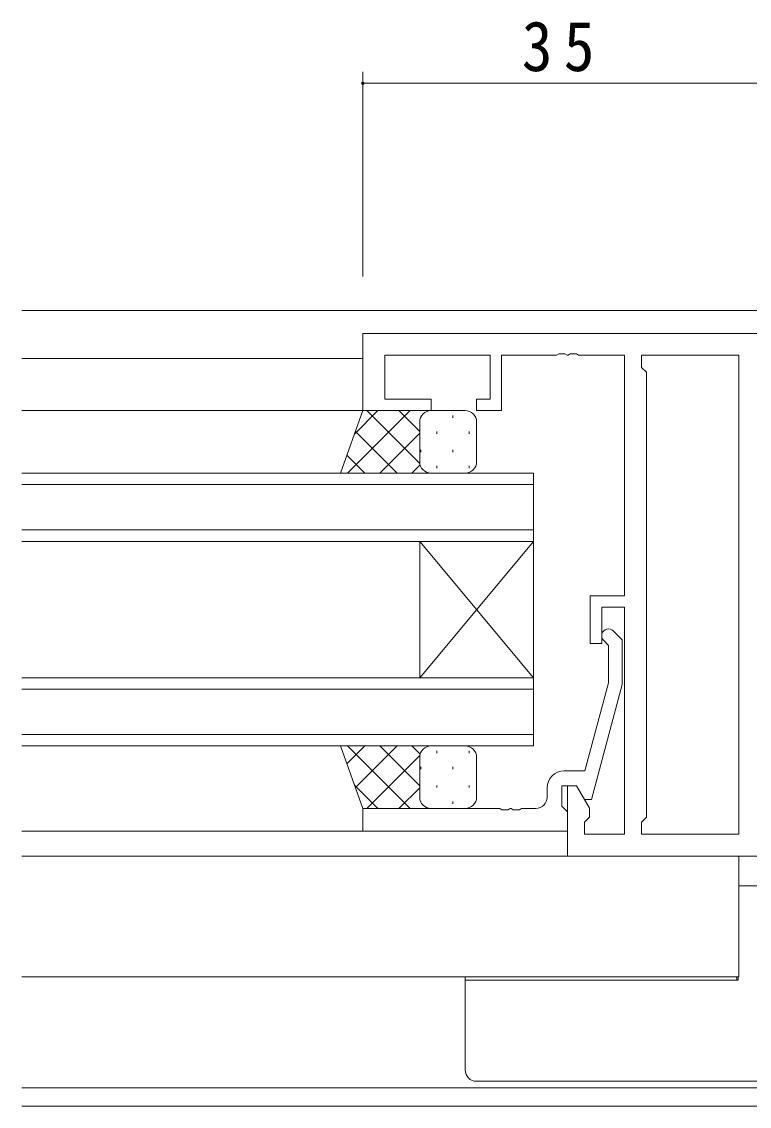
# Model space of a CAD drawing. Units: millimetres on the paper. Extents: x -397 to 397, y -282 to 282.
# Drawn here: x 12.3 to 76.3, y 17.8 to 113.2 of the extents above; entities that cross this region are included whole.
import ezdxf

# ---------------------------------------------------------------- set-up
doc = ezdxf.new("R2010")
doc.units = ezdxf.units.MM
for name, color, linetype, lineweight in [('0-3_YKK_D', 6, 'Continuous', 18), ('0-4_YKK_11', 7, 'Continuous', 18), ('0-5_YKK_12', 2, 'Continuous', 18), ('0-7_YKK_13', 4, 'Continuous', 18)]:
    doc.layers.add(name, color=color, linetype=linetype, lineweight=lineweight)
doc.styles.add('ＭＳ ゴシック', font='')
doc.styles.get('ＭＳ ゴシック').set_extended_font_data('MS Gothic')

msp = doc.modelspace()

# ---------------------------------------------------------------- linework, layer by layer
at = {"layer": '0-3_YKK_D'}
for p, q in [((42.279, 90.795), (42.279, 108.795)), ((42.279, 107.795), (77.279, 107.795))]:
    msp.add_line(p, q, dxfattribs=at)
for start, end in [(0, 180), (180, 0)]:
    msp.add_arc((42.279, 107.795), 0.106, start, end, dxfattribs=at)
at = {"layer": '0-4_YKK_11'}
for p, q in [((42.279, 85.795), (77.279, 85.795)), ((42.279, 78.995), (42.279, 85.795)), ((59.504, 83.985), (59.321, 83.865)), ((60.054, 83.985), (59.504, 83.985)), ((60.237, 83.865), (60.054, 83.985)), ((60.504, 83.985), (60.321, 83.865)), ((61.054, 83.985), (60.504, 83.985)), ((61.237, 83.865), (61.054, 83.985)), ((44.209, 83.865), (44.209, 79.995)), ((53.479, 83.865), (44.209, 83.865)), ((53.479, 79.995), (53.479, 83.865)), ((54.479, 83.865), (54.479, 78.995)), ((59.321, 83.865), (54.479, 83.865)), ((60.321, 83.865), (60.237, 83.865)), ((65.279, 83.865), (61.237, 83.865)), ((65.279, 62.695), (65.279, 83.865)), ((66.779, 83.865), (75.349, 83.865)), ((66.779, 82.795), (66.779, 83.865)), ((75.349, 83.865), (75.349, 41.725)), ((75.349, 83.865), (75.349, 41.725)), ((67.209, 82.365), (66.779, 82.795)), ((67.209, 43.225), (67.209, 82.365)), ((44.209, 79.995), (48.279, 79.995)), ((48.279, 79.995), (48.279, 78.995)), ((52.279, 79.995), (53.479, 79.995)), ((52.279, 78.995), (52.279, 79.995)), ((48.279, 78.995), (42.279, 78.995)), ((54.479, 78.995), (52.279, 78.995)), ((62.279, 62.695), (65.279, 62.695)), ((62.279, 58.495), (62.279, 62.695)), ((63.279, 61.695), (63.279, 58.495)), ((65.279, 61.695), (63.279, 61.695)), ((65.279, 41.725), (65.279, 61.695)), ((64.303, 59.621), (65.079, 58.845)), ((63.279, 58.495), (62.279, 58.495)), ((63.879, 58.348), (63.455, 58.772)), ((63.879, 55.058), (63.879, 58.348)), ((65.079, 58.845), (65.079, 54.9)), ((61.799, 47.297), (63.879, 55.058)), ((65.079, 54.9), (62.372, 44.797)), ((59.979, 47.297), (61.799, 47.297)), ((59.779, 45.997), (59.779, 44.197)), ((61.079, 45.997), (59.779, 45.997)), ((60.279, 45.995), (61.079, 45.995)), ((60.279, 39.795), (60.279, 45.995)), ((61.772, 44.797), (61.079, 45.997)), ((61.079, 45.995), (62.209, 44.038)), ((58.479, 44.997), (58.479, 45.797)), ((42.279, 43.997), (54.321, 43.997)), ((42.279, 41.997), (42.279, 43.997)), ((54.321, 43.997), (54.504, 43.877)), ((55.054, 43.877), (55.237, 43.997)), ((55.237, 43.997), (55.321, 43.997)), ((55.321, 43.997), (55.504, 43.877)), ((56.054, 43.877), (56.237, 43.997)), ((56.237, 43.997), (57.479, 43.997)), ((59.779, 44.197), (59.979, 43.997)), ((59.979, 43.997), (60.279, 43.697)), ((62.372, 44.797), (61.772, 44.797)), ((62.209, 44.038), (62.209, 43.225)), ((54.504, 43.877), (55.054, 43.877)), ((55.504, 43.877), (56.054, 43.877)), ((60.279, 43.697), (60.279, 41.997)), ((62.209, 43.225), (61.779, 42.795)), ((66.779, 42.795), (67.209, 43.225)), ((60.279, 41.997), (42.279, 41.997)), ((61.779, 42.795), (61.779, 41.725)), ((66.779, 41.725), (66.779, 42.795)), ((61.779, 41.725), (65.279, 41.725)), ((75.349, 41.725), (66.779, 41.725)), ((100.279, 39.795), (60.279, 39.795))]:
    msp.add_line(p, q, dxfattribs=at)
for centre, radius, start, end in [((63.879, 59.197), 0.6, 44.99999, 225.00001), ((59.979, 45.797), 1.5, 90.00001, 179.99999), ((57.479, 44.997), 1, 270.00001, 359.99999)]:
    msp.add_arc(centre, radius, start, end, dxfattribs=at)
at = {"layer": '0-5_YKK_12'}
for p, q in [((218.279, 87.795), (12.279, 87.795)), ((12.279, 83.595), (42.279, 83.595)), ((42.779, 78.995), (12.279, 78.995)), ((12.279, 73.495), (57.278, 73.495)), ((57.278, 73.495), (57.278, 67.495)), ((57.278, 72.495), (12.279, 72.495)), ((12.279, 68.495), (57.278, 68.495)), ((57.278, 67.495), (12.279, 67.495)), ((57.278, 67.495), (47.278, 55.495)), ((57.278, 55.495), (47.278, 67.495)), ((47.278, 55.495), (47.278, 67.495)), ((57.278, 55.495), (57.278, 67.495)), ((12.279, 55.495), (57.278, 55.495)), ((57.278, 55.495), (57.278, 49.495)), ((57.278, 54.495), (12.279, 54.495)), ((12.279, 50.495), (57.278, 50.495)), ((57.278, 49.495), (12.279, 49.495)), ((12.279, 41.995), (59.979, 41.995)), ((12.279, 39.795), (60.717, 39.795)), ((75.349, 39.795), (75.349, 29.196)), ((12.279, 29.196), (75.349, 29.196)), ((12.279, 19.425), (218.279, 19.425)), ((218.279, 17.795), (12.279, 17.795))]:
    msp.add_line(p, q, dxfattribs=at)
at = {"layer": '0-7_YKK_13'}
for p, q in [((40.315, 73.495), (42.279, 78.995)), ((40.931, 73.495), (46.431, 78.995)), ((41.543, 76.935), (43.603, 78.995)), ((42.279, 78.995), (48.279, 78.995)), ((42.62, 78.995), (47.279, 74.336)), ((45.448, 78.995), (47.279, 77.165)), ((47.369, 78.41), (47.369, 78.375)), ((51.279, 78.995), (48.279, 78.995)), ((50.199, 78.575), (50.199, 78.375)), ((47.279, 77.995), (47.279, 74.495)), ((52.279, 74.494), (52.279, 77.995)), ((41.624, 77.162), (45.291, 73.495)), ((43.76, 73.495), (47.279, 77.014)), ((48.784, 77.16), (48.784, 76.96)), ((51.614, 77.16), (51.614, 76.96)), ((47.369, 75.545), (47.369, 75.345)), ((50.199, 75.545), (50.199, 75.345)), ((40.88, 75.078), (42.463, 73.495)), ((48.279, 73.495), (40.314, 73.495)), ((46.588, 73.495), (47.279, 74.186)), ((48.279, 73.495), (51.279, 73.495)), ((48.784, 74.13), (48.784, 73.93)), ((51.614, 74.13), (51.614, 73.93)), ((40.315, 49.495), (42.279, 43.995)), ((48.279, 49.495), (40.315, 49.495)), ((40.88, 47.912), (42.463, 49.495)), ((40.931, 49.495), (46.431, 43.995)), ((41.624, 45.828), (45.291, 49.495)), ((43.76, 49.495), (47.279, 45.976)), ((46.588, 49.495), (47.279, 48.804)), ((48.279, 49.495), (51.279, 49.495)), ((48.784, 48.86), (48.784, 49.06)), ((51.614, 48.86), (51.614, 49.06)), ((42.62, 43.995), (47.279, 48.654)), ((47.279, 44.995), (47.279, 48.495)), ((52.279, 48.496), (52.279, 44.995)), ((47.369, 47.445), (47.369, 47.645)), ((50.199, 47.445), (50.199, 47.645)), ((41.543, 46.055), (43.603, 43.995)), ((45.448, 43.995), (47.279, 45.825)), ((48.784, 45.83), (48.784, 46.03)), ((51.614, 45.83), (51.614, 46.03)), ((42.279, 43.995), (48.279, 43.995)), ((47.369, 44.58), (47.369, 44.615)), ((51.279, 43.995), (48.279, 43.995)), ((50.199, 44.415), (50.199, 44.615)), ((100.279, 37.195), (75.349, 37.195)), ((51.279, 28.895), (51.279, 29.196)), ((75.279, 28.895), (52.279, 28.895)), ((75.161, 28.971), (75.14, 29.196)), ((75.181, 28.895), (75.161, 28.971)), ((75.279, 29.196), (75.279, 28.895)), ((52.279, 19.995), (100.279, 19.995))]:
    msp.add_line(p, q, dxfattribs=at)
msp.add_lwpolyline([(52.279, 28.895), (51.279, 28.895), (51.279, 20.995)], dxfattribs=at)
for centre, start, end in [((48.279, 77.995), 90.0001, 180.0001), ((51.279, 77.995), 0.0001, 90.0001), ((48.279, 74.495), 180.0001, 270.0001), ((51.279, 74.495), 270.0001, 0.0001), ((48.279, 48.495), 89.99976, 179.99976), ((51.279, 48.495), 359.99976, 89.99976), ((48.279, 44.995), 179.99976, 269.99976), ((51.279, 44.995), 269.99976, 359.99976), ((52.279, 20.995), 180, 270)]:
    msp.add_arc(centre, 1, start, end, dxfattribs=at)

# ---------------------------------------------------------------- texts
at = {"layer": '0-3_YKK_D', "color": 7, "insert": (56.259, 108.795), "char_height": 4.399, "attachment_point": 7, "style": 'ＭＳ ゴシック'}
msp.add_mtext('\\T1.37;\\W0.9;35', dxfattribs=at)

doc.saveas('drawing.dxf')
